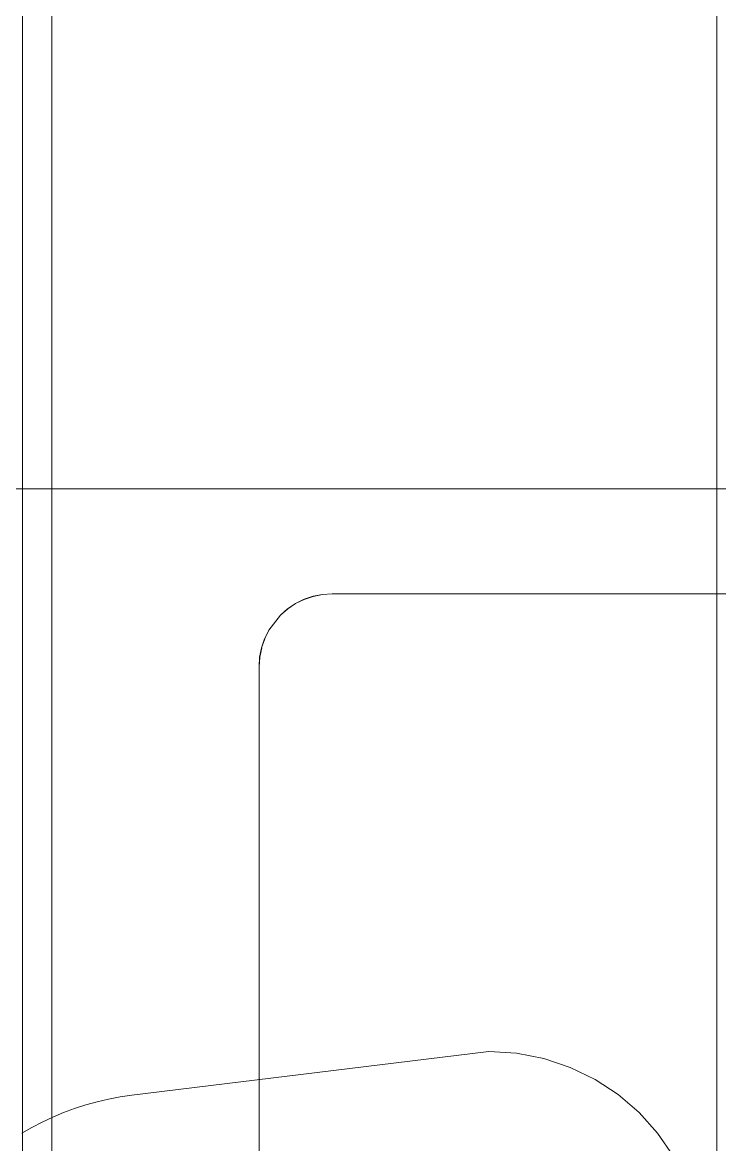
# Model space of a CAD drawing. Extents: x -566 to 72611, y -487 to 32334.
# Drawn here: x 105.53 to 118.08, y 118.33 to 138.54 of the extents above; entities that cross this region are included whole.
import ezdxf

# ---------------------------------------------------------------- set-up
doc = ezdxf.new("R2010")
doc.units = 0
doc.header["$LTSCALE"] = 0.5
doc.header["$MEASUREMENT"] = 0
doc.layers.add('ceilling', color=141, linetype='CONTINUOUS', lineweight=18)
doc.layers.add('floor', color=7, linetype='CONTINUOUS', lineweight=5, true_color=0xcfcfcf)
doc.layers.add('layout', color=7, linetype='CONTINUOUS', lineweight=5, true_color=0xcfcfcf)

msp = doc.modelspace()

# ---------------------------------------------------------------- hatches: boundary and pattern name
at = {"layer": 'floor'}
h = msp.add_hatch(dxfattribs=at)
h.set_pattern_fill('ANSI37', color=256, scale=100, angle=45)
h.set_pattern_definition([(90, (243.028, 267.632), (-12.5, 9e-16), []), (180, (243.028, 267.632), (-9e-16, -12.5), [])])
h.paths.add_polyline_path([(253.46925, 349.5), (154.11744, 349.5), (154.11744, 348.5), (101.14781, 348.5), (101.14781, 349.5), (0, 349.5), (0, 344.5), (36, 344.5, -0.33835703), (0, 308.66941), (0, 308.5), (0, 173.75), (253.46925, 173.75)])
h.paths.add_polyline_path([(36, 344.5), (0, 344.5), (0, 308.66941, 0.33835703)], flags=17)
h.paths.add_polyline_path([(253.46925, 173.75), (0, 173.75), (0, 173.74997), (0, 169.75), (253.46925, 169.75)])
h.paths.add_polyline_path([(253.46925, 169.75), (0, 169.75), (0, 149.21137), (36, 149.21137, -0.33835703), (0, 113.38078), (0, 113.21137), (0, 29.94998), (0, -5), (253.46925, -5)])
h.paths.add_polyline_path([(36, 149.21137), (0, 149.21137), (0, 113.38078, 0.33835703)], flags=17)
h.paths.add_polyline_path([(575.25, 169.75), (510, 169.75), (474.75, 169.75), (327.5, 169.75), (285.46925, 169.75), (285.46925, 165.75), (253.46925, 165.75), (253.46925, -5), (263.99725, -5), (263.99725, 95.99051), (287, 95.99051), (287, 97.5), (292, 97.5), (292, -5), (341.25, -5), (341.25, 13.02988), (341.25012, 15.02988), (346.24839, 15.02988, 0.36108524), (374.08728, 41.24999), (346.25012, 41.24999), (346.25012, 42.99999), (341.25, 42.99999), (341.25, 44.99999), (341.25, 97.5), (357.75, 97.5), (405.75, 97.5), (575.25, 97.5)])

# ---------------------------------------------------------------- linework, layer by layer
at = {"layer": 'ceilling'}
msp.add_line((106.06343, 169.75), (106.06343, -5), dxfattribs=at)
at = {"layer": 'layout'}
for points in [[(110.45106, 128.07153, 69.72025), (110.60438, 128.14916, 69.70786), (110.45008, 128.07311, 69.70786)], [(110.60438, 128.14916, 69.70786), (110.45106, 128.07153, 69.72025), (110.60511, 128.14751, 69.72025)], [(110.60511, 128.14751, 69.72025), (110.76735, 128.20452, 69.70786), (110.60438, 128.14916, 69.70786)], [(110.76735, 128.20452, 69.70786), (110.60511, 128.14751, 69.72025), (110.76783, 128.20275, 69.72025)], [(110.76783, 128.20275, 69.72025), (110.93605, 128.23803, 69.70786), (110.76735, 128.20452, 69.70786)], [(110.93605, 128.23803, 69.70786), (110.76783, 128.20275, 69.72025), (110.93629, 128.23626, 69.72025)], [(110.93629, 128.23626, 69.72025), (111.10768, 128.24932, 69.70786), (110.93605, 128.23803, 69.70786)], [(111.10768, 128.24932, 69.70786), (110.93629, 128.23626, 69.72025), (111.1078, 128.24749, 69.72025)], [(111.1078, 128.24749, 69.72025), (140.53297, 128.24932, 69.70786), (111.10768, 128.24932, 69.70786)], [(140.53297, 128.24932, 69.70786), (111.1078, 128.24749, 69.72025), (140.53297, 128.24749, 69.72025)], [(110.17897, 127.86285, 69.72025), (110.30702, 127.97753, 69.70786), (110.17775, 127.86407, 69.70786)], [(110.30702, 127.97753, 69.70786), (110.17897, 127.86285, 69.72025), (110.30812, 127.97607, 69.72025)], [(110.30812, 127.97607, 69.72025), (110.45008, 128.07311, 69.70786), (110.30702, 127.97753, 69.70786)], [(110.45008, 128.07311, 69.70786), (110.30812, 127.97607, 69.72025), (110.45106, 128.07153, 69.72025)], [(109.96876, 127.59167, 69.70786), (110.17897, 127.86285, 69.72025), (110.17775, 127.86407, 69.70786)], [(109.89259, 127.43737, 69.70786), (109.97023, 127.59081, 69.72025), (109.96876, 127.59167, 69.70786)], [(109.80372, 127.10577, 69.70786), (109.839, 127.27404, 69.72025), (109.83729, 127.27447, 69.70786)], [(109.839, 127.27404, 69.72025), (109.80372, 127.10577, 69.70786), (109.80555, 127.10552, 69.72025)], [(109.80555, 127.10552, 69.72025), (109.84108, 127.27349, 69.72617), (109.839, 127.27404, 69.72025)], [(109.83729, 127.27447, 69.70786), (109.8943, 127.4367, 69.72025), (109.89259, 127.43737, 69.70786)], [(109.8943, 127.4367, 69.72025), (109.83729, 127.27447, 69.70786), (109.839, 127.27404, 69.72025)], [(109.79249, 126.93407, 69.70786), (109.80555, 127.10552, 69.72025), (109.80372, 127.10577, 69.70786)], [(109.80555, 127.10552, 69.72025), (109.79249, 126.93407, 69.70786), (109.79432, 126.93401, 69.72025)], [(109.79432, 126.93401, 69.72025), (109.80763, 127.10522, 69.72617), (109.80555, 127.10552, 69.72025)], [(109.79249, 111.00927, 69.70786), (109.79432, 126.93401, 69.72025), (109.79249, 126.93407, 69.70786)], [(107.50184, 119.22021, 58.93004), (113.92714, 120.00762, 60.05685), (113.92714, 120.00762, 58.93004)], [(113.92714, 120.00762, 60.05685), (107.50184, 119.22021, 58.93004), (107.50184, 119.22021, 60.05685)], [(113.92714, 120.00762, 58.93004), (114.42714, 119.97552, 60.05685), (114.42714, 119.97552, 58.93004)], [(114.42714, 119.97552, 60.05685), (113.92714, 120.00762, 58.93004), (113.92714, 120.00762, 60.05685)], [(114.42714, 119.97552, 58.93004), (114.91871, 119.87963, 60.05685), (114.91871, 119.87963, 58.93004)], [(114.91871, 119.87963, 60.05685), (114.42714, 119.97552, 58.93004), (114.42714, 119.97552, 60.05685)], [(114.91871, 119.87963, 58.93004), (115.3932, 119.72173, 60.05685), (115.3932, 119.72173, 58.93004)], [(115.3932, 119.72173, 60.05685), (114.91871, 119.87963, 58.93004), (114.91871, 119.87963, 60.05685)], [(115.3932, 119.72173, 58.93004), (115.84266, 119.50445, 60.05685), (115.84266, 119.50445, 58.93004)], [(115.84266, 119.50445, 60.05685), (115.3932, 119.72173, 58.93004), (115.3932, 119.72173, 60.05685)], [(115.84266, 119.50445, 58.93004), (116.25941, 119.23144, 60.05685), (116.25941, 119.23144, 58.93004)], [(116.25941, 119.23144, 60.05685), (115.84266, 119.50445, 58.93004), (115.84266, 119.50445, 60.05685)], [(107.29237, 119.19006, 58.93004), (107.50184, 119.22021, 60.05685), (107.50184, 119.22021, 58.93004)], [(107.50184, 119.22021, 60.05685), (107.29237, 119.19006, 58.93004), (107.29237, 119.19006, 60.05685)], [(116.25941, 119.23144, 58.93004), (116.63612, 118.90752, 60.05685), (116.63612, 118.90752, 58.93004)], [(116.63612, 118.90752, 60.05685), (116.25941, 119.23144, 58.93004), (116.25941, 119.23144, 60.05685)], [(106.47328, 118.98266, 58.93004), (106.67445, 119.04736, 60.05685), (106.67445, 119.04736, 58.93004)], [(106.67445, 119.04736, 60.05685), (106.47328, 118.98266, 58.93004), (106.47328, 118.98266, 60.05685)], [(106.67445, 119.04736, 58.93004), (106.87831, 119.10357, 60.05685), (106.87831, 119.10357, 58.93004)], [(106.87831, 119.10357, 60.05685), (106.67445, 119.04736, 58.93004), (106.67445, 119.04736, 60.05685)], [(106.87831, 119.10357, 58.93004), (107.08436, 119.15118, 60.05685), (107.08436, 119.15118, 58.93004)], [(107.08436, 119.15118, 60.05685), (106.87831, 119.10357, 58.93004), (106.87831, 119.10357, 60.05685)], [(107.08436, 119.15118, 58.93004), (107.29237, 119.19006, 60.05685), (107.29237, 119.19006, 58.93004)], [(107.29237, 119.19006, 60.05685), (107.08436, 119.15118, 58.93004), (107.08436, 119.15118, 60.05685)], [(105.88929, 118.73876, 58.93004), (106.08033, 118.82824, 60.05685), (106.08033, 118.82824, 58.93004)], [(106.08033, 118.82824, 60.05685), (105.88929, 118.73876, 58.93004), (105.88929, 118.73876, 60.05685)], [(106.08033, 118.82824, 58.93004), (106.27516, 118.90954, 60.05685), (106.27516, 118.90954, 58.93004)], [(106.27516, 118.90954, 60.05685), (106.08033, 118.82824, 58.93004), (106.08033, 118.82824, 60.05685)], [(106.27516, 118.90954, 58.93004), (106.47328, 118.98266, 60.05685), (106.47328, 118.98266, 58.93004)], [(106.47328, 118.98266, 60.05685), (106.27516, 118.90954, 58.93004), (106.27516, 118.90954, 60.05685)], [(116.63612, 118.90752, 60.05685), (116.96656, 118.53814, 58.93004), (116.63612, 118.90752, 58.93004)], [(116.96656, 118.53814, 58.93004), (116.63612, 118.90752, 60.05685), (116.96656, 118.53814, 60.05685)], [(105.51979, 118.53625, 58.93004), (105.7024, 118.64141, 60.05685), (105.7024, 118.64141, 58.93004)], [(105.7024, 118.64141, 60.05685), (105.51979, 118.53625, 58.93004), (105.51979, 118.53625, 60.05685)], [(105.7024, 118.64141, 58.93004), (105.88929, 118.73876, 60.05685), (105.88929, 118.73876, 58.93004)], [(105.88929, 118.73876, 60.05685), (105.7024, 118.64141, 58.93004), (105.7024, 118.64141, 60.05685)], [(116.96656, 118.53814, 60.05685), (117.24501, 118.12963, 58.93004), (116.96656, 118.53814, 58.93004)], [(117.24501, 118.12963, 58.93004), (116.96656, 118.53814, 60.05685), (117.24501, 118.12963, 60.05685)]]:
    msp.add_3dface(points, dxfattribs=at)

doc.saveas('drawing.dxf')
